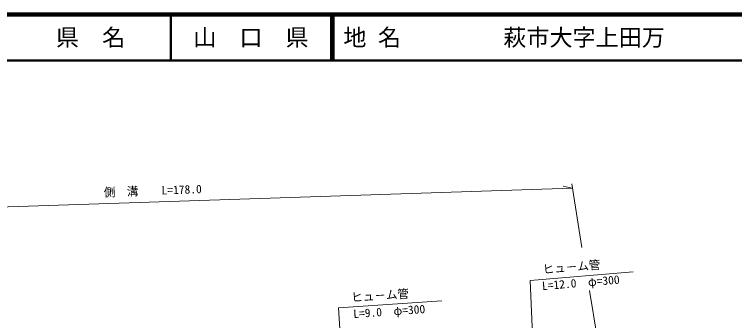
# Model space of a CAD drawing. Units: millimetres, scale not verified. Extents: x 40000 to 680000, y 20000 to 380000.
# Drawn here: x 299123 to 455132, y 313625 to 380000 of the extents above; entities that cross this region are included whole.
import ezdxf
from ezdxf.enums import TextEntityAlignment as Align

# ---------------------------------------------------------------- set-up
doc = ezdxf.new("R2010")
doc.units = ezdxf.units.MM
doc.header["$LTSCALE"] = 1000
for name, color, linetype, lineweight in [('M-STR-HTXT', 7, 'Continuous', 13), ('M-TTL', 2, 'Continuous', 140), ('M-TTL-LINE', 7, 'Continuous', 50)]:
    doc.layers.add(name, color=color, linetype=linetype, lineweight=lineweight)
doc.layers.add('M-TTL-TXT', color=7, linetype='Continuous')
doc.styles.add('ＭＳ ゴシック', font='')
doc.styles.get('ＭＳ ゴシック').set_extended_font_data('MS Gothic')

msp = doc.modelspace()

# ---------------------------------------------------------------- linework, layer by layer
at = {"layer": 'M-STR-HTXT'}
for p, q in [((419883, 343295), (422014, 329466)), ((252696, 336780), (419914, 342366)), ((419914, 342366), (417998, 342802)), ((423712, 320187), (426696, 301525))]:
    msp.add_line(p, q, dxfattribs=at)
for points in [[(412138, 292214), (410813, 322306), (433194, 324165)], [(370448, 299212), (369298, 316411), (391704, 317938)]]:
    msp.add_lwpolyline(points, dxfattribs=at)
at = {"layer": 'M-TTL'}
msp.add_line((680000, 380000), (40000, 380000), dxfattribs=at)
at = {"layer": 'M-TTL-LINE'}
for p, q in [((333000, 380000), (333000, 370000)), ((367750, 380000), (367750, 370000)), ((368250, 380000), (368250, 370000)), ((40000, 370000), (680000, 370000))]:
    msp.add_line(p, q, dxfattribs=at)

# ---------------------------------------------------------------- texts
at = {"layer": 'M-STR-HTXT', "style": 'ＭＳ ゴシック'}
msp.add_text('側\u3000溝\u3000\u3000L=178.0', height=1833, rotation=2.073, dxfattribs=at).set_placement((318546, 339944), align=Align.BOTTOM_LEFT)
for s, rotation, p in [('ヒュ－ム管', 4.846, (419919, 323785)), ('L=12.0\u3000φ=300', 4.846, (421939, 320386)), ('ヒュ－ム管', 3.999, (378443, 317596)), ('L=9.0\u3000φ=300', 3.999, (380414, 314167))]:
    msp.add_text(s, height=1833, rotation=rotation, dxfattribs=at).set_placement(p, align=Align.BOTTOM_CENTER)
at = {"layer": 'M-TTL-TXT', "style": 'ＭＳ ゴシック'}
for s, p in [('県\u3000名', (315625, 375000)), ('山\u3000口\u3000県', (350375, 375000))]:
    msp.add_text(s, height=3666, dxfattribs=at).set_placement(p, align=Align.MIDDLE_CENTER)
for s, p in [('地 名', (370380, 375000)), ('萩市大字上田万', (405024, 375000))]:
    msp.add_text(s, height=3666, dxfattribs=at).set_placement(p, align=Align.MIDDLE_LEFT)

doc.saveas('drawing.dxf')
